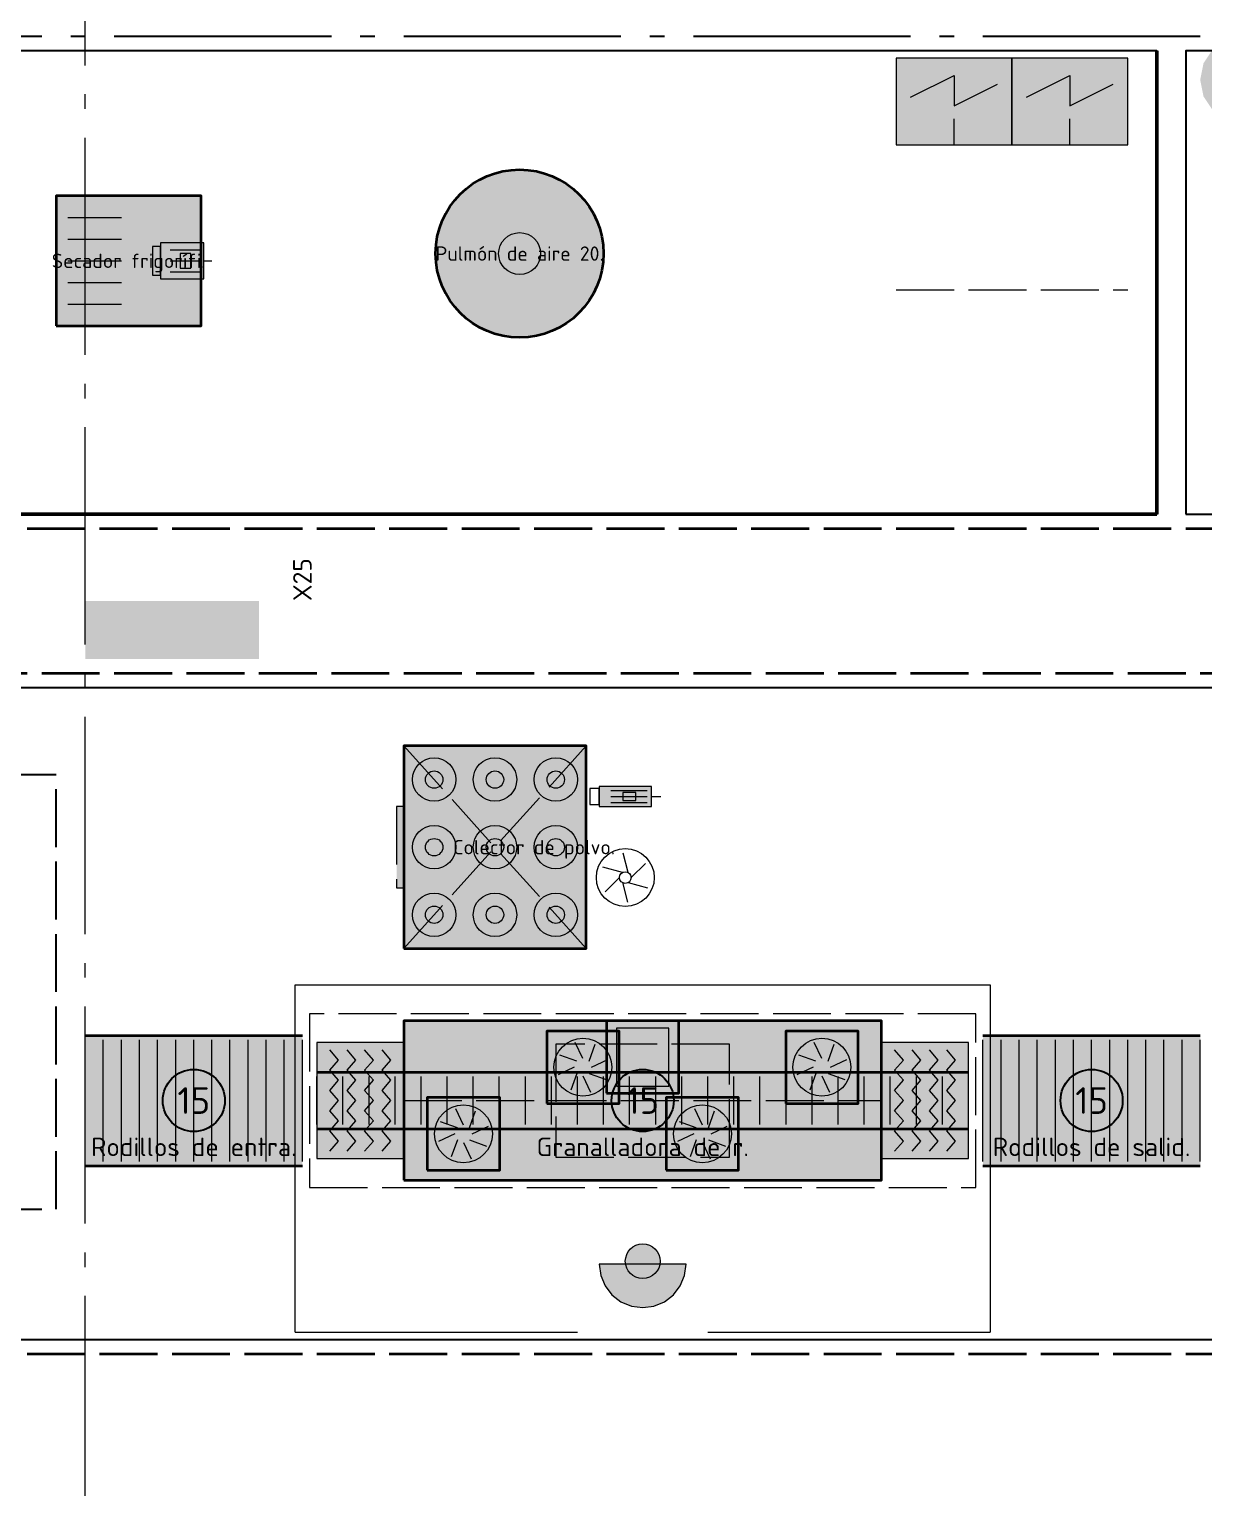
# Model space of a CAD drawing. Header units: millimetres. Extents: x 0 to 1682, y 0 to 1189.
# Drawn here: x 975.1 to 1056.2, y 911.8 to 1012.5 of the extents above; entities that cross this region are included whole.
import ezdxf
from ezdxf.enums import TextEntityAlignment as Align

# ---------------------------------------------------------------- set-up
doc = ezdxf.new("R2010")
doc.units = ezdxf.units.MM
doc.linetypes.add('IRAM-E-TRAZOS', pattern=[5, 4, -1])
doc.linetypes.add('IRAM-F-TRAZO-PUNTO', pattern=[20, 15, -2, 1, -2])
for name, color, linetype, lineweight, true_color in [('A-AREA-TRABAJO', 30, 'CONTINUOUS', 13, 0xeb963c), ('A-EQUIPO', 30, 'CONTINUOUS', 35, 0xe67800), ('A-MOBILIARIO', 8, 'CONTINUOUS', 18, 0x50505a), ('A-PASILLO', 2, 'IRAM-E-TRAZOS', 35, 0xd7a500), ('A-PULMON', 6, 'IRAM-E-TRAZOS', 25, 0xdc00c8), ('A-SENDA', 2, 'CONTINUOUS', 25, 0xd7a500), ('A-ZONA-LOG', 5, 'IRAM-F-TRAZO-PUNTO', 25, 0x285ac8)]:
    doc.layers.add(name, color=color, linetype=linetype, lineweight=lineweight, true_color=true_color)
for name, color, linetype, lineweight in [('A-EJE', 1, 'IRAM-F-TRAZO-PUNTO', 18), ('A-EQUIPO-FINO', 8, 'CONTINUOUS', 13), ('A-EQUIPO-OCULTO', 8, 'IRAM-E-TRAZOS', 13), ('A-EQUIPO-RELLENO', 9, 'CONTINUOUS', 13), ('A-OPERARIO', 6, 'CONTINUOUS', 18), ('A-PASO', 7, 'CONTINUOUS', 25), ('A-SECTOR', 1, 'CONTINUOUS', 25), ('A-SEGURIDAD', 1, 'IRAM-E-TRAZOS', 18), ('A-TABIQUE', 7, 'CONTINUOUS', 50), ('A-TEXTO', 7, 'CONTINUOUS', 18), ('S-INCENDIO', 1, 'CONTINUOUS', 25)]:
    doc.layers.add(name, color=color, linetype=linetype, lineweight=lineweight)
doc.styles.add('ISO3098', font='isocpeur.ttf')

msp = doc.modelspace()

# ---------------------------------------------------------------- hatches: boundary and pattern name
at = {"layer": 'A-EQUIPO-RELLENO', "true_color": 0xcdd0d4}
h = msp.add_hatch(color=7, dxfattribs=at)
h.dxf.hatch_style = 1
h.paths.add_polyline_path([(1035, 1004.5), (1043, 1004.5), (1043, 1010.5), (1035, 1010.5)])
h = msp.add_hatch(color=7, dxfattribs=at)
h.dxf.hatch_style = 1
h.paths.add_polyline_path([(1043, 1004.5), (1051, 1004.5), (1051, 1010.5), (1043, 1010.5)])
at = {"layer": 'A-EQUIPO-RELLENO', "true_color": 0xe1e6ec}
h = msp.add_hatch(color=7, dxfattribs=at)
h.dxf.hatch_style = 1
h.paths.add_polyline_path([(1014.8, 997), (1014.602, 998.501), (1014.023, 999.9), (1013.101, 1001.101), (1011.9, 1002.023), (1010.501, 1002.602), (1009, 1002.8), (1007.499, 1002.602), (1006.1, 1002.023), (1004.899, 1001.101), (1003.977, 999.9), (1003.398, 998.501), (1003.2, 997), (1003.398, 995.499), (1003.977, 994.1), (1004.899, 992.899), (1006.1, 991.977), (1007.499, 991.398), (1009, 991.2), (1010.501, 991.398), (1011.9, 991.977), (1013.101, 992.899), (1014.023, 994.1), (1014.602, 995.499)])
at = {"layer": 'A-EQUIPO-RELLENO', "true_color": 0xd7e1d7}
h = msp.add_hatch(color=7, dxfattribs=at)
h.dxf.hatch_style = 1
h.paths.add_polyline_path([(977, 992), (987, 992), (987, 1001), (977, 1001)])
at = {"layer": 'A-EQUIPO-RELLENO', "true_color": 0xcdd0d4}
h = msp.add_hatch(color=7, dxfattribs=at)
h.dxf.hatch_style = 1
h.paths.add_polyline_path([(984.2, 995.25), (987.2, 995.25), (987.2, 997.75), (984.2, 997.75)])
at = {"layer": 'A-EQUIPO-RELLENO', "true_color": 0xeeeeee}
h = msp.add_hatch(color=7, dxfattribs=at)
h.dxf.hatch_style = 1
h.paths.add_polyline_path([(1001, 949), (1013.6, 949), (1013.6, 963), (1001, 963)])
at = {"layer": 'A-EQUIPO-RELLENO', "true_color": 0xcdd0d4}
h = msp.add_hatch(color=7, dxfattribs=at)
h.dxf.hatch_style = 1
h.paths.add_polyline_path([(1014.5, 958.8), (1018.1, 958.8), (1018.1, 960.2), (1014.5, 960.2)])
at = {"layer": 'A-EQUIPO-RELLENO', "true_color": 0xf0c83c}
h = msp.add_hatch(color=7, dxfattribs=at)
h.dxf.hatch_style = 1
h.paths.add_polyline_path([(1000.5, 953.2), (1001, 953.2), (1001, 958.8), (1000.5, 958.8)])
at = {"layer": 'A-EQUIPO-RELLENO', "true_color": 0xeeeeee}
h = msp.add_hatch(color=7, dxfattribs=at)
h.dxf.hatch_style = 1
h.paths.add_polyline_path([(1001, 933), (1034, 933), (1034, 944), (1001, 944)])
at = {"layer": 'A-EQUIPO-RELLENO', "true_color": 0xcdd0d4}
h = msp.add_hatch(color=7, dxfattribs=at)
h.dxf.hatch_style = 1
h.paths.add_polyline_path([(1010.875, 938.3), (1015.875, 938.3), (1015.875, 943.3), (1010.875, 943.3)])
h = msp.add_hatch(color=7, dxfattribs=at)
h.dxf.hatch_style = 1
h.paths.add_polyline_path([(1015, 939), (1020, 939), (1020, 944), (1015, 944)])
h = msp.add_hatch(color=7, dxfattribs=at)
h.dxf.hatch_style = 1
h.paths.add_polyline_path([(1027.375, 938.3), (1032.375, 938.3), (1032.375, 943.3), (1027.375, 943.3)])
at = {"layer": 'A-EQUIPO-RELLENO', "true_color": 0xeeeeee}
h = msp.add_hatch(color=7, dxfattribs=at)
h.dxf.hatch_style = 1
h.paths.add_polyline_path([(979, 934), (994, 934), (994, 943), (979, 943)])
at = {"layer": 'A-EQUIPO-RELLENO', "true_color": 0xe2e7ee}
h = msp.add_hatch(color=7, dxfattribs=at)
h.dxf.hatch_style = 1
h.paths.add_polyline_path([(995, 934.5), (1001, 934.5), (1001, 942.5), (995, 942.5)])
h = msp.add_hatch(color=7, dxfattribs=at)
h.dxf.hatch_style = 1
h.paths.add_polyline_path([(1034, 934.5), (1040, 934.5), (1040, 942.5), (1034, 942.5)])
at = {"layer": 'A-EQUIPO-RELLENO', "true_color": 0xeeeeee}
h = msp.add_hatch(color=7, dxfattribs=at)
h.dxf.hatch_style = 1
h.paths.add_polyline_path([(1041, 934), (1056, 934), (1056, 943), (1041, 943)])
at = {"layer": 'A-EQUIPO-RELLENO', "true_color": 0xffffff}
h = msp.add_hatch(color=7, dxfattribs=at)
h.dxf.hatch_style = 1
h.paths.add_polyline_path([(988.644, 938.5), (988.59, 938.977), (988.432, 939.43), (988.176, 939.837), (987.837, 940.176), (987.43, 940.432), (986.977, 940.59), (986.5, 940.644), (986.023, 940.59), (985.57, 940.432), (985.163, 940.176), (984.824, 939.837), (984.568, 939.43), (984.41, 938.977), (984.356, 938.5), (984.41, 938.023), (984.568, 937.57), (984.824, 937.163), (985.163, 936.824), (985.57, 936.568), (986.023, 936.41), (986.5, 936.356), (986.977, 936.41), (987.43, 936.568), (987.837, 936.824), (988.176, 937.163), (988.432, 937.57), (988.59, 938.023)])
at = {"layer": 'A-EQUIPO-RELLENO', "true_color": 0xeeeeee}
h = msp.add_hatch(color=7, dxfattribs=at)
h.dxf.hatch_style = 1
h.paths.add_polyline_path([(995, 936.55), (1040, 936.55), (1040, 940.45), (995, 940.45)])
at = {"layer": 'A-EQUIPO-RELLENO', "true_color": 0xffffff}
h = msp.add_hatch(color=7, dxfattribs=at)
h.dxf.hatch_style = 1
h.paths.add_polyline_path([(1019.644, 938.5), (1019.59, 938.977), (1019.432, 939.43), (1019.176, 939.837), (1018.837, 940.176), (1018.43, 940.432), (1017.977, 940.59), (1017.5, 940.644), (1017.023, 940.59), (1016.57, 940.432), (1016.163, 940.176), (1015.824, 939.837), (1015.568, 939.43), (1015.41, 938.977), (1015.356, 938.5), (1015.41, 938.023), (1015.568, 937.57), (1015.824, 937.163), (1016.163, 936.824), (1016.57, 936.568), (1017.023, 936.41), (1017.5, 936.356), (1017.977, 936.41), (1018.43, 936.568), (1018.837, 936.824), (1019.176, 937.163), (1019.432, 937.57), (1019.59, 938.023)])
h = msp.add_hatch(color=7, dxfattribs=at)
h.dxf.hatch_style = 1
h.paths.add_polyline_path([(1050.644, 938.5), (1050.59, 938.977), (1050.432, 939.43), (1050.176, 939.837), (1049.837, 940.176), (1049.43, 940.432), (1048.977, 940.59), (1048.5, 940.644), (1048.023, 940.59), (1047.57, 940.432), (1047.163, 940.176), (1046.824, 939.837), (1046.568, 939.43), (1046.41, 938.977), (1046.356, 938.5), (1046.41, 938.023), (1046.568, 937.57), (1046.824, 937.163), (1047.163, 936.824), (1047.57, 936.568), (1048.023, 936.41), (1048.5, 936.356), (1048.977, 936.41), (1049.43, 936.568), (1049.837, 936.824), (1050.176, 937.163), (1050.432, 937.57), (1050.59, 938.023)])
at = {"layer": 'A-EQUIPO-RELLENO', "true_color": 0xcdd0d4}
h = msp.add_hatch(color=7, dxfattribs=at)
h.dxf.hatch_style = 1
h.paths.add_polyline_path([(1002.625, 933.7), (1007.625, 933.7), (1007.625, 938.7), (1002.625, 938.7)])
h = msp.add_hatch(color=7, dxfattribs=at)
h.dxf.hatch_style = 1
h.paths.add_polyline_path([(1019.125, 933.7), (1024.125, 933.7), (1024.125, 938.7), (1019.125, 938.7)])
at = {"layer": 'A-EQUIPO-RELLENO', "true_color": 0xffffff}
h = msp.add_hatch(color=7, dxfattribs=at)
h.dxf.hatch_style = 1
h.paths.add_polyline_path([(1018.7, 927.4), (1018.659, 927.711), (1018.539, 928), (1018.349, 928.249), (1018.1, 928.439), (1017.811, 928.559), (1017.5, 928.6), (1017.189, 928.559), (1016.9, 928.439), (1016.651, 928.249), (1016.461, 928), (1016.341, 927.711), (1016.3, 927.4), (1016.341, 927.089), (1016.461, 926.8), (1016.651, 926.551), (1016.9, 926.361), (1017.189, 926.241), (1017.5, 926.2), (1017.811, 926.241), (1018.1, 926.361), (1018.349, 926.551), (1018.539, 926.8), (1018.659, 927.089)])
at = {"layer": 'A-EQUIPO-RELLENO', "true_color": 0xfae1f5}
h = msp.add_hatch(color=7, dxfattribs=at)
h.dxf.hatch_style = 1
h.paths.add_polyline_path([(1014.5, 927.2), (1014.602, 926.424), (1014.902, 925.7), (1015.379, 925.079), (1016, 924.602), (1016.724, 924.302), (1017.5, 924.2), (1018.276, 924.302), (1019, 924.602), (1019.621, 925.079), (1020.098, 925.7), (1020.398, 926.424), (1020.5, 927.2), (1014.5, 927.2)])
at = {"layer": 'A-SENDA', "true_color": 0xd7a500}
h = msp.add_hatch(color=7, dxfattribs=at)
h.dxf.hatch_style = 1
h.paths.add_polyline_path([(979, 969), (991, 969), (991, 973), (979, 973)])
at = {"layer": 'S-INCENDIO', "true_color": 0xd20000}
h = msp.add_hatch(color=7, dxfattribs=at)
h.dxf.hatch_style = 1
h.paths.add_polyline_path([(1062, 1009), (1061.772, 1010.148), (1061.121, 1011.121), (1060.148, 1011.772), (1059, 1012), (1057.852, 1011.772), (1056.879, 1011.121), (1056.228, 1010.148), (1056, 1009), (1056.228, 1007.852), (1056.879, 1006.879), (1057.852, 1006.228), (1059, 1006), (1060.148, 1006.228), (1061.121, 1006.879), (1061.772, 1007.852)])

# ---------------------------------------------------------------- linework, layer by layer
at = {"layer": 'A-AREA-TRABAJO'}
for p, q in [((993.5, 922.5), (1013, 922.5)), ((1022, 922.5), (1041.5, 922.5))]:
    msp.add_line(p, q, dxfattribs=at)
msp.add_lwpolyline([(993.5, 922.5), (993.5, 946.5), (1041.5, 946.5), (1041.5, 922.5)], dxfattribs=at)
at = {"layer": 'A-EJE'}
msp.add_line((979, 530), (979, 1060), dxfattribs=at)
at = {"layer": 'A-EQUIPO'}
for p, q in [((979, 943), (994, 943)), ((1041, 943), (1056, 943)), ((995, 940.45), (1040, 940.45)), ((995, 936.55), (1040, 936.55)), ((979, 934), (994, 934)), ((1041, 934), (1056, 934))]:
    msp.add_line(p, q, dxfattribs=at)
for points in [[(977, 992), (987, 992), (987, 1001), (977, 1001)], [(1001, 949), (1013.6, 949), (1013.6, 963), (1001, 963)], [(1001, 933), (1034, 933), (1034, 944), (1001, 944)], [(1010.875, 938.3), (1015.875, 938.3), (1015.875, 943.3), (1010.875, 943.3)], [(1015, 939), (1020, 939), (1020, 944), (1015, 944)], [(1027.375, 938.3), (1032.375, 938.3), (1032.375, 943.3), (1027.375, 943.3)], [(1002.625, 933.7), (1007.625, 933.7), (1007.625, 938.7), (1002.625, 938.7)], [(1019.125, 933.7), (1024.125, 933.7), (1024.125, 938.7), (1019.125, 938.7)]]:
    msp.add_lwpolyline(points, close=True, dxfattribs=at)
msp.add_circle((1009, 997), 5.8, dxfattribs=at)
at = {"layer": 'A-EQUIPO-FINO'}
for p, q in [((1039, 1004.5), (1039, 1006.3)), ((1047, 1004.5), (1047, 1006.3)), ((977.8, 999.5), (981.5, 999.5)), ((977.8, 998), (981.5, 998)), ((977.8, 996.5), (981.5, 996.5)), ((984.86, 997.25), (986.96, 997.25)), ((984.86, 996.5), (986.96, 996.5)), ((987.2, 996.5), (987.74, 996.5)), ((984.86, 995.75), (986.96, 995.75)), ((977.8, 995), (981.5, 995)), ((977.8, 993.5), (981.5, 993.5)), ((1015.292, 959.92), (1017.812, 959.92)), ((1015.292, 959.5), (1017.812, 959.5)), ((1018.1, 959.5), (1018.748, 959.5)), ((1015.292, 959.08), (1017.812, 959.08)), ((979, 934.3), (979, 942.7)), ((980.25, 934.3), (980.25, 942.7)), ((981.5, 934.3), (981.5, 942.7)), ((982.75, 934.3), (982.75, 942.7)), ((984, 934.3), (984, 942.7)), ((985.25, 934.3), (985.25, 942.7)), ((986.5, 934.3), (986.5, 942.7)), ((987.75, 934.3), (987.75, 942.7)), ((989, 934.3), (989, 942.7)), ((990.25, 934.3), (990.25, 942.7)), ((991.5, 934.3), (991.5, 942.7)), ((992.75, 934.3), (992.75, 942.7)), ((994, 934.3), (994, 942.7)), ((1013.375, 941.4), (1012.843, 942.52)), ((1013.799, 941.224), (1014.215, 942.392)), ((1029.875, 941.4), (1029.343, 942.52)), ((1030.299, 941.224), (1030.715, 942.392)), ((1041, 934.3), (1041, 942.7)), ((1042.25, 934.3), (1042.25, 942.7)), ((1043.5, 934.3), (1043.5, 942.7)), ((1044.75, 934.3), (1044.75, 942.7)), ((1046, 934.3), (1046, 942.7)), ((1047.25, 934.3), (1047.25, 942.7)), ((1048.5, 934.3), (1048.5, 942.7)), ((1049.75, 934.3), (1049.75, 942.7)), ((1051, 934.3), (1051, 942.7)), ((1052.25, 934.3), (1052.25, 942.7)), ((1053.5, 934.3), (1053.5, 942.7)), ((1054.75, 934.3), (1054.75, 942.7)), ((1056, 934.3), (1056, 942.7)), ((1012.951, 941.224), (1011.783, 941.64)), ((1013.975, 940.8), (1015.095, 941.332)), ((1029.451, 941.224), (1028.283, 941.64)), ((1030.475, 940.8), (1031.595, 941.332)), ((995, 936.85), (995, 940.15)), ((996.8, 936.85), (996.8, 940.15)), ((998.6, 936.85), (998.6, 940.15)), ((1000.4, 936.85), (1000.4, 940.15)), ((1002.2, 936.85), (1002.2, 940.15)), ((1004, 936.85), (1004, 940.15)), ((1005.8, 936.85), (1005.8, 940.15)), ((1007.6, 936.85), (1007.6, 940.15)), ((1009.4, 936.85), (1009.4, 940.15)), ((1011.2, 936.85), (1011.2, 940.15)), ((1012.775, 940.8), (1011.655, 940.268)), ((1012.951, 940.376), (1012.535, 939.208)), ((1013, 936.85), (1013, 940.15)), ((1013.375, 940.2), (1013.907, 939.08)), ((1013.799, 940.376), (1014.967, 939.96)), ((1014.8, 936.85), (1014.8, 940.15)), ((1016.6, 936.85), (1016.6, 940.15)), ((1018.4, 936.85), (1018.4, 940.15)), ((1020.2, 936.85), (1020.2, 940.15)), ((1022, 936.85), (1022, 940.15)), ((1023.8, 936.85), (1023.8, 940.15)), ((1025.6, 936.85), (1025.6, 940.15)), ((1027.4, 936.85), (1027.4, 940.15)), ((1029.275, 940.8), (1028.155, 940.268)), ((1029.451, 940.376), (1029.035, 939.208)), ((1029.2, 936.85), (1029.2, 940.15)), ((1029.875, 940.2), (1030.407, 939.08)), ((1030.299, 940.376), (1031.467, 939.96)), ((1031, 936.85), (1031, 940.15)), ((1032.8, 936.85), (1032.8, 940.15)), ((1034.6, 936.85), (1034.6, 940.15)), ((1036.4, 936.85), (1036.4, 940.15)), ((1038.2, 936.85), (1038.2, 940.15)), ((1040, 936.85), (1040, 940.15)), ((1004.701, 936.624), (1003.533, 937.04)), ((1005.125, 936.8), (1004.593, 937.92)), ((1005.549, 936.624), (1005.965, 937.792)), ((1021.201, 936.624), (1020.033, 937.04)), ((1021.625, 936.8), (1021.093, 937.92)), ((1022.049, 936.624), (1022.465, 937.792)), ((1004.525, 936.2), (1003.405, 935.668)), ((1005.725, 936.2), (1006.845, 936.732)), ((1021.025, 936.2), (1019.905, 935.668)), ((1022.225, 936.2), (1023.345, 936.732)), ((1004.701, 935.776), (1004.285, 934.608)), ((1005.125, 935.6), (1005.657, 934.48)), ((1005.549, 935.776), (1006.717, 935.36)), ((1021.201, 935.776), (1020.785, 934.608)), ((1021.625, 935.6), (1022.157, 934.48)), ((1022.049, 935.776), (1023.217, 935.36))]:
    msp.add_line(p, q, dxfattribs=at)
for points in [[(1036, 1007.8), (1039, 1009.3), (1039, 1007.2), (1042, 1008.7)], [(1044, 1007.8), (1047, 1009.3), (1047, 1007.2), (1050, 1008.7)], [(1016.5, 954.246), (1016.152, 955.594)], [(1016.1, 954.246), (1014.759, 954.618)], [(1016.7, 953.9), (1017.693, 954.875)], [(1015.9, 953.9), (1014.907, 952.925)], [(1016.1, 953.554), (1016.448, 952.206)], [(1016.5, 953.554), (1017.841, 953.182)], [(995.9, 935), (996.5, 935.7), (995.9, 936.4), (996.5, 937.1), (995.9, 937.8), (996.5, 938.5), (995.9, 939.2), (996.5, 939.9), (995.9, 940.6), (996.5, 941.3), (995.9, 942)], [(997.1, 935), (997.7, 935.7), (997.1, 936.4), (997.7, 937.1), (997.1, 937.8), (997.7, 938.5), (997.1, 939.2), (997.7, 939.9), (997.1, 940.6), (997.7, 941.3), (997.1, 942)], [(998.3, 935), (998.9, 935.7), (998.3, 936.4), (998.9, 937.1), (998.3, 937.8), (998.9, 938.5), (998.3, 939.2), (998.9, 939.9), (998.3, 940.6), (998.9, 941.3), (998.3, 942)], [(999.5, 935), (1000.1, 935.7), (999.5, 936.4), (1000.1, 937.1), (999.5, 937.8), (1000.1, 938.5), (999.5, 939.2), (1000.1, 939.9), (999.5, 940.6), (1000.1, 941.3), (999.5, 942)], [(1034.9, 935), (1035.5, 935.7), (1034.9, 936.4), (1035.5, 937.1), (1034.9, 937.8), (1035.5, 938.5), (1034.9, 939.2), (1035.5, 939.9), (1034.9, 940.6), (1035.5, 941.3), (1034.9, 942)], [(1036.1, 935), (1036.7, 935.7), (1036.1, 936.4), (1036.7, 937.1), (1036.1, 937.8), (1036.7, 938.5), (1036.1, 939.2), (1036.7, 939.9), (1036.1, 940.6), (1036.7, 941.3), (1036.1, 942)], [(1037.3, 935), (1037.9, 935.7), (1037.3, 936.4), (1037.9, 937.1), (1037.3, 937.8), (1037.9, 938.5), (1037.3, 939.2), (1037.9, 939.9), (1037.3, 940.6), (1037.9, 941.3), (1037.3, 942)], [(1038.5, 935), (1039.1, 935.7), (1038.5, 936.4), (1039.1, 937.1), (1038.5, 937.8), (1039.1, 938.5), (1038.5, 939.2), (1039.1, 939.9), (1038.5, 940.6), (1039.1, 941.3), (1038.5, 942)]]:
    msp.add_lwpolyline(points, dxfattribs=at)
for points in [[(983.66, 995.5), (984.2, 995.5), (984.2, 997.5), (983.66, 997.5)], [(984.2, 995.25), (987.2, 995.25), (987.2, 997.75), (984.2, 997.75)], [(985.55, 996), (986.3, 996), (986.3, 997), (985.55, 997)], [(1014.5, 958.8), (1018.1, 958.8), (1018.1, 960.2), (1014.5, 960.2)], [(1013.852, 958.94), (1014.5, 958.94), (1014.5, 960.06), (1013.852, 960.06)], [(1016.12, 959.22), (1017.02, 959.22), (1017.02, 959.78), (1016.12, 959.78)], [(1015.7, 939.5), (1019.3, 939.5), (1019.3, 943.5), (1015.7, 943.5)], [(995, 934.5), (1001, 934.5), (1001, 942.5), (995, 942.5)], [(1034, 934.5), (1040, 934.5), (1040, 942.5), (1034, 942.5)]]:
    msp.add_lwpolyline(points, close=True, dxfattribs=at)
for centre, radius in [((1009, 997), 1.45), ((1003.1, 960.667), 1.5), ((1007.3, 960.667), 1.5), ((1011.5, 960.667), 1.5), ((1003.1, 960.667), 0.6), ((1007.3, 960.667), 0.6), ((1011.5, 960.667), 0.6), ((1003.1, 956), 1.5), ((1007.3, 956), 1.5), ((1011.5, 956), 1.5), ((1003.1, 956), 0.6), ((1007.3, 956), 0.6), ((1011.5, 956), 0.6), ((1016.3, 953.9), 2), ((1016.3, 953.9), 0.4), ((1003.1, 951.333), 1.5), ((1007.3, 951.333), 1.5), ((1011.5, 951.333), 1.5), ((1003.1, 951.333), 0.6), ((1007.3, 951.333), 0.6), ((1011.5, 951.333), 0.6), ((1013.375, 940.8), 2), ((1029.875, 940.8), 2), ((1005.125, 936.2), 2), ((1021.625, 936.2), 2)]:
    msp.add_circle(centre, radius, dxfattribs=at)
at = {"layer": 'A-EQUIPO-OCULTO'}
for p, q in [((1035, 994.5), (1051, 994.5)), ((1001, 949), (1013.6, 963)), ((1001, 963), (1013.6, 949)), ((1001, 938.5), (1034, 938.5))]:
    msp.add_line(p, q, dxfattribs=at)
msp.add_lwpolyline([(1011.5, 934.6), (1023.5, 934.6), (1023.5, 942.4), (1011.5, 942.4)], close=True, dxfattribs=at)
at = {"layer": 'A-MOBILIARIO'}
for points in [[(1035, 1004.5), (1043, 1004.5), (1043, 1010.5), (1035, 1010.5)], [(1043, 1004.5), (1051, 1004.5), (1051, 1010.5), (1043, 1010.5)]]:
    msp.add_lwpolyline(points, close=True, dxfattribs=at)
at = {"layer": 'A-OPERARIO'}
msp.add_lwpolyline([(1014.5, 927.2), (1014.602, 926.424), (1014.902, 925.7), (1015.379, 925.079), (1016, 924.602), (1016.724, 924.302), (1017.5, 924.2), (1018.276, 924.302), (1019, 924.602), (1019.621, 925.079), (1020.098, 925.7), (1020.398, 926.424), (1020.5, 927.2)], close=True, dxfattribs=at)
msp.add_circle((1017.5, 927.4), 1.2, dxfattribs=at)
at = {"layer": 'A-PASILLO'}
for p, q in [((585, 978), (1215, 978)), ((1215, 968), (960, 968)), ((960, 921), (1215, 921))]:
    msp.add_line(p, q, dxfattribs=at)
at = {"layer": 'A-PASO'}
for centre in [(986.5, 938.5), (1017.5, 938.5), (1048.5, 938.5)]:
    msp.add_circle(centre, 2.144, dxfattribs=at)
at = {"layer": 'A-PULMON'}
msp.add_lwpolyline([(962, 931), (977, 931), (977, 961), (962, 961)], close=True, dxfattribs=at)
at = {"layer": 'A-SECTOR'}
for points in [[(819, 979), (1053, 979), (1053, 1011), (819, 1011)], [(1055, 979), (1129, 979), (1129, 1011), (1055, 1011)], [(886, 922), (1093, 922), (1093, 967), (886, 967)]]:
    msp.add_lwpolyline(points, close=True, dxfattribs=at)
at = {"layer": 'A-SEGURIDAD'}
for points in [[(1000.5, 953.2), (1001, 953.2), (1001, 958.8), (1000.5, 958.8)], [(994.5, 932.5), (1040.5, 932.5), (1040.5, 944.5), (994.5, 944.5)]]:
    msp.add_lwpolyline(points, close=True, dxfattribs=at)
at = {"layer": 'A-TABIQUE'}
for p, q in [((1053, 979), (1053, 1011)), ((908, 979), (1053, 979))]:
    msp.add_line(p, q, dxfattribs=at)
at = {"layer": 'A-ZONA-LOG'}
msp.add_lwpolyline([(586, 820), (1216, 820), (1216, 1012), (586, 1012)], close=True, dxfattribs=at)

# ---------------------------------------------------------------- texts
at = {"layer": 'A-PASO', "style": 'ISO3098'}
for p in [(986.5, 938.5), (1017.5, 938.5), (1048.5, 938.5)]:
    msp.add_text('15', height=1.84, dxfattribs=at).set_placement(p, align=Align.MIDDLE_CENTER)
at = {"layer": 'A-TEXTO', "style": 'ISO3098'}
for s, p in [('Pulmón de aire 20.', (1009, 997)), ('Secador frigorífi.', (982, 996.5)), ('Colector de polvo.', (1010, 956))]:
    msp.add_text(s, height=0.992, dxfattribs=at).set_placement(p, align=Align.MIDDLE_CENTER)
msp.add_text('X25', height=1.28, rotation=90, dxfattribs=at).set_placement((994, 973), align=Align.MIDDLE_LEFT)
for s, p in [('Rodillos de entra.', (986.5, 935.94)), ('Granalladora de r.', (1017.5, 935.94)), ('Rodillos de salid.', (1048.5, 935.94))]:
    msp.add_text(s, height=1.28, dxfattribs=at).set_placement(p, align=Align.TOP_CENTER)

doc.saveas('drawing.dxf')
